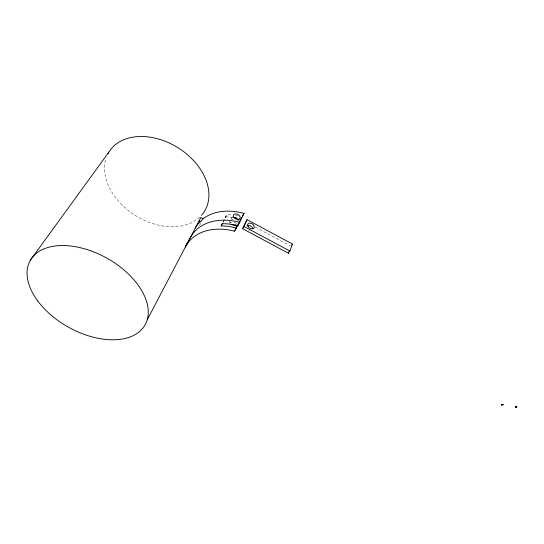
<?xml version="1.0" encoding="UTF-8"?>
<svg xmlns="http://www.w3.org/2000/svg" width="544" height="544" viewBox="0 0 544 544"><rect width="100%" height="100%" fill="white"/><g stroke="black" fill="none" stroke-linecap="round" stroke-linejoin="round"><path stroke-width="0.41" stroke-dasharray="2.72 2.04" d="M223.176 222.149L226.862 214.615A54.815 38.923 32.2 0 1 231.839 214.907M222.965 222.17L226.862 214.615M199.424 225.692L201.708 221.49M228.942 222.924L229.69 221.646M231.764 218.096L232.567 216.716M238.598 220.776L239.822 218.722M255.32 227.093L290.251 245.827M199.77 217.056A56.222 40.011 31.9 0 1 135.245 215.383A56.222 40.011 31.9 0 1 106.08 158.134M235.443 215.397A54.815 38.923 32.2 0 1 238.34 215.941M225.549 216.9A54.631 38.923 32.2 0 1 232.186 217.382M229.065 223.122A3.604 2.482 30.6 0 1 233.07 223.604M230.608 223.088A3.624 2.482 30.6 0 1 230.071 221.626M231.601 219.654A3.624 2.482 30.6 0 1 233.254 219.674M236.79 223.142A3.624 2.482 30.6 0 1 236.722 223.822M235.831 222.952A3.631 2.482 30.7 0 1 234.083 222.557M231.397 219.348A3.631 2.482 30.7 0 1 232.261 217.654M249.764 230.935A3.618 2.475 31.8 0 1 248.894 230.649"/><path stroke-width="0.82" d="M516.134 406.939L516.725 406.558M516.242 406.314L516.29 407.429L516.752 407.388L516.705 406.273L516.242 406.314L516.616 407.021L515.719 407.164L516.038 406.783M516.29 407.429L516.705 406.273M516.467 406.545L516.494 406.796M516.616 407.021L516.65 406.402M515.447 406.905L515.474 407.13A1.571 1.176 -17.4 0 0 515.97 407.15L515.63 406.912M515.474 407.177L515.433 407.041A1.571 1.176 -17.4 0 0 515.93 407.062L515.821 407.123M515.991 406.871L516.535 406.694M503.091 404.784C501.67 405.015 503.975 404.206 502.493 404.702M501.996 404.892L501.282 404.682M502.493 404.845L502.438 404.478M289.87 251.029L292.495 244.059L247.03 219.654L242.563 228.698L288.361 253.191L289.87 251.029L243.936 226.433L247.03 219.654M288.361 253.191L288.946 251.641M185.375 246.922A55.719 40.446 32.3 0 1 234.532 231.18L237.327 225.243M234.532 231.234L238.177 224.318M236.436 228.065A55.372 39.998 32.3 0 0 221.122 225.944L222.442 223.652A55.556 39.998 32.3 0 1 237.789 225.801L241.618 217.566M237.789 225.808L244.011 213.404L242.379 216.131M221.122 225.937L222.231 223.679M147.2 319.818L200.886 217.437L203.238 218.688A55.515 39.229 32.3 0 1 244.004 213.377M187.639 242.42L185.293 246.881L190.23 237.762M242.563 228.698L243.936 226.433M195.303 228.086L197.479 224.59L203.238 218.688M291.747 245.14L292.495 244.059M502.003 404.79L501.779 404.722M30.43 260.107L108.814 152.198M515.549 407.286L515.95 407.116M515.596 407.238L516.752 407.388M501.656 404.831L501.384 404.784A1.598 0.972 7.9 0 0 501.894 404.756L501.888 404.865A1.605 0.972 8 0 1 501.371 404.865M515.923 407.225L516.467 406.511M502.513 404.627L503.105 404.566M501.738 404.763L502.248 404.763M199.077 220.884L200.131 221.449M108.011 153.612A56.222 40.011 31.9 0 1 179.69 148.825A56.222 40.011 31.9 0 1 201.45 215.336M190.312 237.803A56.454 40.453 32.4 0 1 239.829 222.333M233.866 217.627A54.631 38.923 32.2 0 1 237 218.205M235.94 224.849A3.624 2.482 30.6 0 1 231.907 224.366M233.723 217.294A3.631 2.482 30.7 0 1 237.973 220.15M247.017 225.726A3.618 2.475 31.8 0 1 250.594 225.957A3.618 2.475 31.8 0 1 252.865 228.936M37.672 300.866A65.838 39.508 29.2 0 0 142.331 328.78A65.838 39.508 29.2 0 0 82.946 248.37A65.838 39.508 29.2 0 0 37.672 300.866M233.968 217.396A3.652 2.482 30.7 0 0 239.822 218.722A3.652 2.482 30.7 0 0 236.586 213.969A3.652 2.482 30.7 0 0 233.968 217.396M248.152 226.671A3.631 2.468 31.8 0 0 253.932 227.963A3.631 2.468 31.8 0 0 250.675 223.203A3.631 2.468 31.8 0 0 248.152 226.671"/></g></svg>
